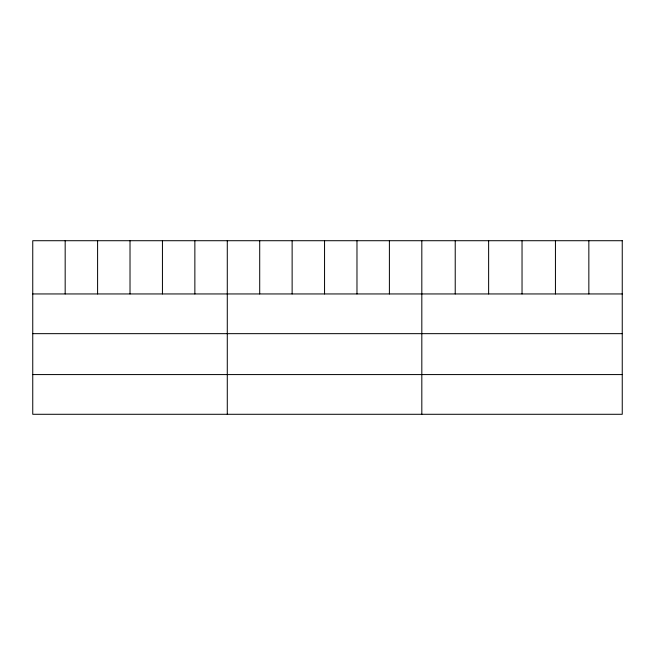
<?xml version="1.0" encoding="UTF-8"?>
<svg xmlns="http://www.w3.org/2000/svg" width="655" height="655" viewBox="0 0 655 655"><rect width="100%" height="100%" fill="white"/><g stroke="black" fill="none" stroke-linecap="round" stroke-linejoin="round"><path stroke-width="0.98" d="M32.75 293.948L622.25 293.948M32.75 333.657L622.25 333.657M32.75 374.578L622.25 374.578M588.845 240.713L588.845 293.948M555.44 240.713L555.44 293.948M522.035 240.713L522.035 293.948M488.63 240.713L488.63 293.948M455.225 240.713L455.225 293.948M421.82 240.713L421.82 414.287M389.398 240.713L389.398 293.948M356.975 240.713L356.975 293.948M324.552 240.713L324.552 293.948M292.13 240.713L292.13 293.948M259.707 240.713L259.707 293.948M227.285 240.713L227.285 414.287M194.862 240.713L194.862 293.948M162.44 240.713L162.44 293.948M130.018 240.713L130.018 293.948M97.595 240.713L97.595 293.948M65.172 240.713L65.172 293.948M622.25 240.713L32.75 240.713L32.75 414.287L622.25 414.287L622.25 240.713"/></g></svg>
